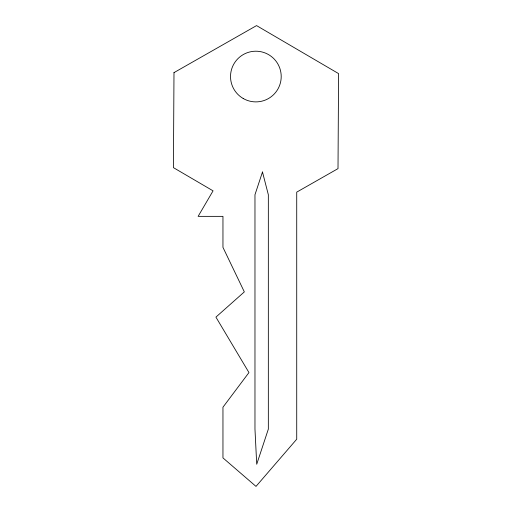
<?xml version="1.0" encoding="UTF-8"?>
<svg xmlns="http://www.w3.org/2000/svg" width="512" height="512" viewBox="0 0 512 512"><rect width="100%" height="100%" fill="white"/><g stroke="black" fill="none" stroke-linecap="round" stroke-linejoin="round"><path stroke-width="0.77" d="M173.99 72.621L173.427 167.642L213.062 190.842L198.125 216.358L222.957 216.358L222.957 247.366L244.333 291.891L215.917 317.12L248.96 372.563L222.957 407.213L222.957 457.894L256 486.4L296.723 439.2L296.723 192.134L338.01 168.621L338.573 73.6L256.563 25.6L173.99 72.621M262.483 172L254.97 194.726L254.97 429.12L256.717 464.269L268.339 429.12L268.339 194.726L262.483 172M243.2 98.496A25.338 25.338 0 0 0 281.21 76.55A25.338 25.338 0 0 0 243.2 54.605A25.338 25.338 0 0 0 243.2 98.496"/></g></svg>
